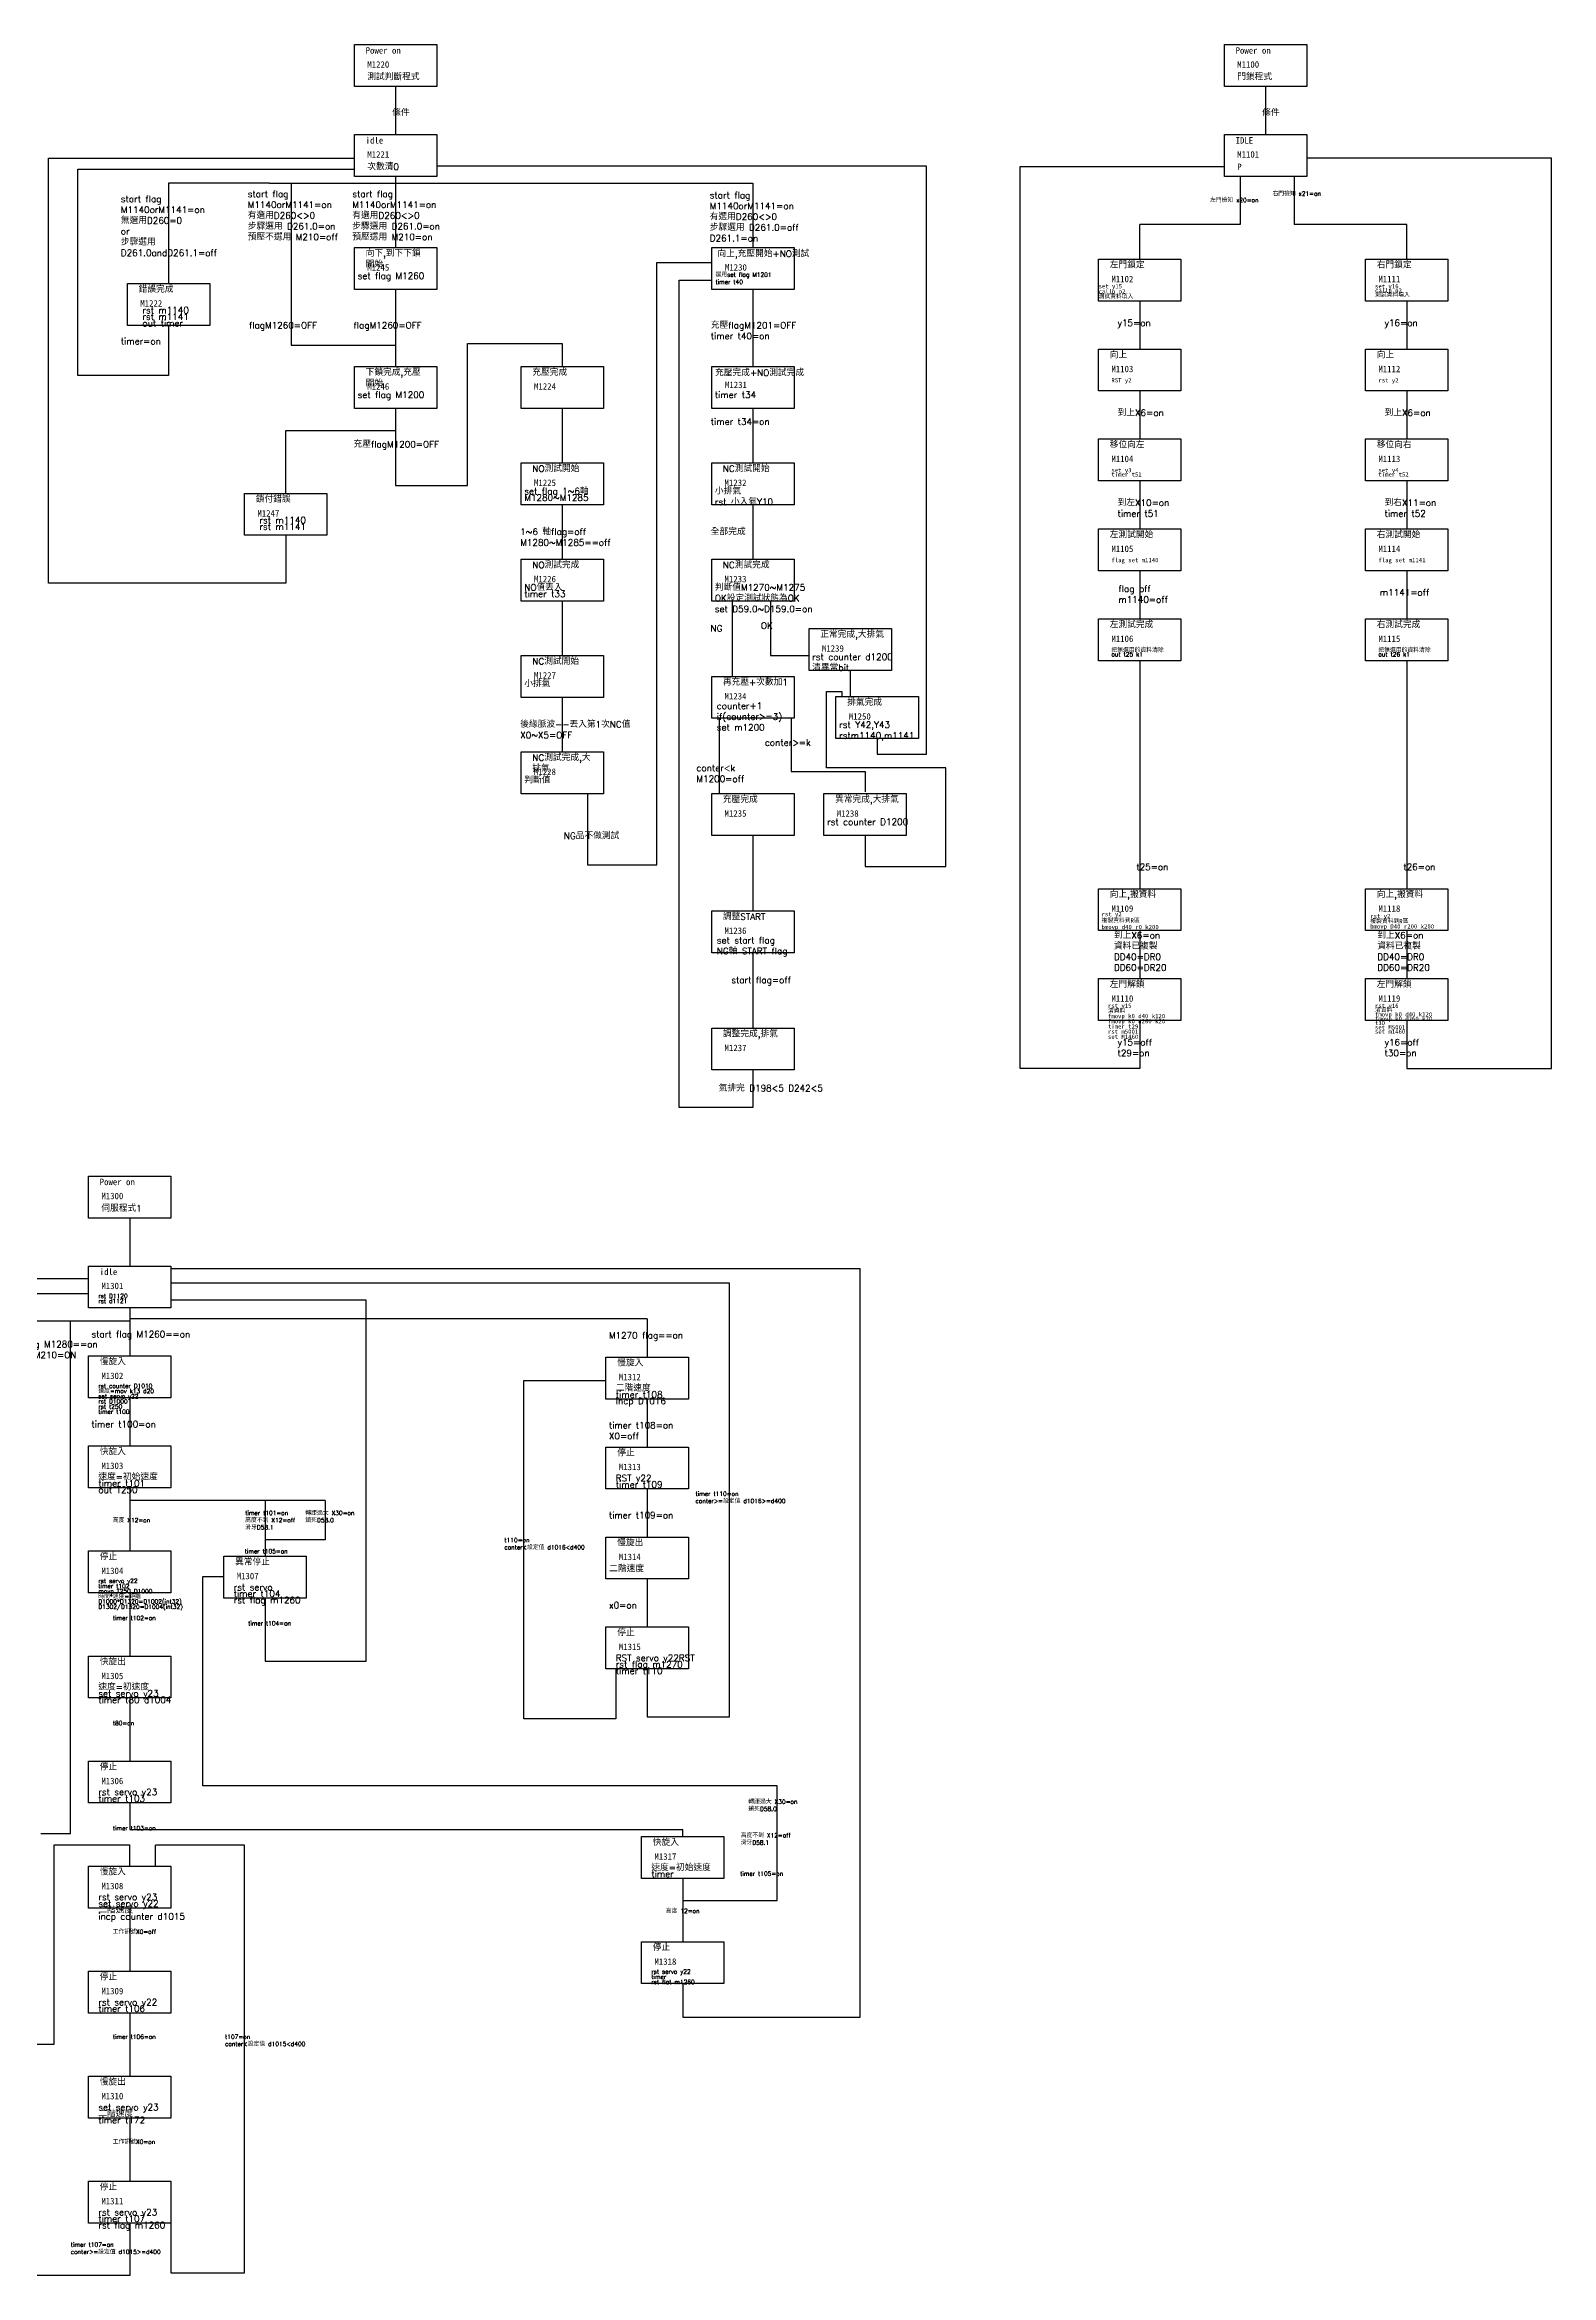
# Model space of a CAD drawing. Extents: x -377 to 167, y -328 to 190.
# Drawn here: x -184 to 167, y -328 to 190 of the extents above; entities that cross this region are included whole.
import ezdxf

# ---------------------------------------------------------------- set-up
doc = ezdxf.new("R2010")
doc.units = 0
doc.layers.add('標尺寸層', color=3, linetype='CONTINUOUS')

msp = doc.modelspace()

# ---------------------------------------------------------------- linework, layer by layer
at = {"layer": '標尺寸層', "color": 7}
for p, q in [((-101.99, 180.14), (-101.99, 168.98)), ((100.19, 180.14), (100.19, 168.98)), ((-182.67, 64.79), (-182.67, 163.49)), ((-182.67, 163.49), (-111.56, 163.49)), ((-175.88, 113), (-175.88, 160.92)), ((-175.88, 160.92), (-111.56, 160.92)), ((21.37, 161.65), (-92.41, 161.65)), ((21.37, 25.06), (21.37, 161.65)), ((43.13, -47.97), (43.13, 161.53)), ((43.13, 161.53), (90.61, 161.53)), ((166.62, 163.52), (109.76, 163.52)), ((166.62, -47.97), (166.62, 163.52)), ((-154.75, 157.67), (-154.75, 134.38)), ((-131.28, 157.67), (-154.75, 157.67)), ((-131.28, 157.67), (-101.99, 157.67)), ((-101.99, 159.25), (-101.99, 157.67)), ((-101.99, 157.67), (-63.25, 157.67)), ((-63.25, 157.67), (-18.97, 157.67)), ((-18.97, 157.67), (-18.97, 142.74)), ((94.32, 159.25), (94.32, 148.09)), ((106.83, 159.25), (106.83, 148.09)), ((94.32, 148.09), (70.94, 148.09)), ((70.94, 140.05), (70.94, 148.09)), ((133, 148.09), (106.83, 148.09)), ((133, 140.05), (133, 148.09)), ((-41.32, -0.63), (-41.32, 139.24)), ((-41.32, 139.24), (-28.54, 139.24)), ((-36.1, -57.04), (-36.1, 135.13)), ((-36.1, 135.13), (-28.54, 135.13)), ((-18.97, 133.01), (-18.97, 115.1)), ((70.94, 130.31), (70.94, 119.16)), ((133, 130.31), (133, 119.16)), ((-154.75, 124.65), (-154.75, 113)), ((-85.27, 87.46), (-85.27, 120.45)), ((-85.27, 120.45), (-63.25, 120.45)), ((-63.25, 120.45), (-63.25, 115.1)), ((-154.75, 113), (-175.88, 113)), ((70.94, 109.42), (70.94, 98.27)), ((133, 109.42), (133, 98.27)), ((-101.99, 105.36), (-101.99, 87.46)), ((-63.25, 105.36), (-63.25, 92.73)), ((-18.97, 105.36), (-18.97, 92.73)), ((-127.53, 85.63), (-127.53, 100.27)), ((-127.53, 100.27), (-101.99, 100.27)), ((70.94, 88.53), (70.94, 77.38)), ((133, 88.53), (133, 77.38)), ((-101.99, 87.46), (-85.27, 87.46)), ((-63.25, 82.99), (-63.25, 70.35)), ((-18.97, 82.99), (-18.97, 70.35)), ((-127.53, 75.89), (-127.53, 64.79)), ((70.94, 67.64), (70.94, 56.48)), ((133, 67.64), (133, 56.48)), ((-127.53, 64.79), (-182.67, 64.79)), ((-23.77, 60.61), (-23.77, 43.13)), ((-14.9, 60.61), (-14.9, 47.98)), ((-14.9, 47.98), (-5.91, 47.98)), ((70.94, 46.75), (70.94, -6.19)), ((133, 46.75), (133, -6.19)), ((3.66, 44.49), (3.66, 38.45)), ((-63.25, 38.24), (-63.25, 25.6)), ((-1.87, 21.87), (-1.87, 39.63)), ((-1.87, 39.63), (1.69, 39.63)), ((1.69, 39.63), (1.69, 38.45)), ((-26.79, 33.39), (-26.79, 15.9)), ((-10.08, 33.39), (-10.08, 21.07)), ((9.93, 28.71), (9.93, 25.06)), ((-10.08, 21.07), (7.11, 21.07)), ((25.88, 21.87), (-1.87, 21.87)), ((7.11, 21.07), (7.11, 16.33)), ((9.93, 25.06), (21.37, 25.06)), ((25.88, -1.05), (25.88, 21.87)), ((-57.38, 15.87), (-57.38, -0.63)), ((-18.97, 6.16), (-18.97, -11.33)), ((7.11, 6.16), (7.11, -1.05)), ((-57.38, -0.63), (-41.32, -0.63)), ((7.11, -1.05), (25.88, -1.05)), ((70.94, -15.92), (70.94, -27.08)), ((133, -15.92), (133, -27.08)), ((-18.97, -21.07), (-18.97, -38.55)), ((70.94, -36.81), (70.94, -47.97)), ((133, -36.81), (133, -47.97)), ((-18.97, -48.29), (-18.97, -57.04)), ((70.94, -47.97), (43.13, -47.97)), ((133, -47.97), (166.62, -47.97)), ((-18.97, -57.04), (-36.1, -57.04)), ((-163.8, -82.68), (-163.8, -93.84)), ((-235.13, -96.77), (-173.37, -96.77)), ((-154.22, -94.42), (5.99, -94.42)), ((-24.42, -97.79), (-154.22, -97.79)), ((-24.42, -198.56), (-24.42, -97.79)), ((5.99, -268.28), (5.99, -94.42)), ((-224.82, -100.25), (-173.37, -100.25)), ((-163.8, -103.57), (-163.8, -114.73)), ((-108.83, -101.78), (-154.22, -101.78)), ((-108.83, -185.64), (-108.83, -101.78)), ((-195.57, -106.57), (-163.8, -106.57)), ((-177.56, -225.63), (-177.56, -106.57)), ((-43.53, -106.13), (-163.8, -106.13)), ((-43.53, -106.13), (-43.53, -115)), ((-163.8, -124.46), (-163.8, -135.62)), ((-43.53, -124.73), (-43.53, -135.89)), ((-163.8, -145.35), (-163.8, -160.02)), ((-118.37, -148.3), (-163.8, -148.3)), ((-132.34, -148.3), (-132.34, -161.23)), ((-118.37, -148.3), (-118.37, -157.41)), ((-43.53, -145.62), (-43.53, -156.78)), ((-118.37, -157.41), (-132.34, -157.41)), ((-163.8, -169.76), (-163.8, -184.42)), ((-146.82, -214.57), (-146.82, -165.95)), ((-146.82, -165.95), (-141.92, -165.95)), ((-132.34, -170.97), (-132.34, -185.64)), ((-43.53, -166.51), (-43.53, -177.67)), ((-43.53, -166.51), (-43.53, -176.96)), ((-132.34, -185.64), (-108.83, -185.64)), ((-43.53, -187.4), (-43.53, -198.56)), ((-43.53, -187.4), (-43.53, -197.85)), ((-163.8, -194.16), (-163.8, -208.82)), ((-43.53, -198.56), (-24.42, -198.56)), ((-13.34, -214.57), (-146.82, -214.57)), ((-13.34, -241.24), (-13.34, -214.57)), ((-163.8, -218.56), (-163.8, -224.7)), ((-184.48, -225.63), (-177.56, -225.63)), ((-163.8, -224.7), (-35.26, -224.7)), ((-35.26, -226.38), (-35.26, -224.7)), ((-181.33, -274.58), (-181.33, -228.28)), ((-181.33, -228.28), (-163.8, -228.28)), ((-163.8, -233.22), (-163.8, -228.28)), ((-137.1, -228.33), (-157.77, -228.33)), ((-157.77, -233.22), (-157.77, -228.33)), ((-137.1, -327.72), (-137.1, -228.33)), ((-35.26, -236.12), (-35.26, -250.78)), ((-35.26, -236.12), (-35.26, -241.24)), ((-163.8, -242.96), (-163.8, -257.62)), ((-35.26, -241.24), (-13.34, -241.24)), ((-35.26, -260.52), (-35.26, -268.28)), ((-163.8, -267.36), (-163.8, -282.03)), ((-35.26, -268.28), (5.99, -268.28)), ((-195.64, -274.58), (-181.33, -274.58)), ((-163.8, -291.76), (-163.8, -306.43)), ((-163.8, -316.16), (-163.8, -328.29)), ((-154.22, -316.16), (-154.22, -327.72)), ((-163.8, -328.29), (-235.13, -328.29)), ((-154.22, -327.72), (-137.1, -327.72))]:
    msp.add_line(p, q, dxfattribs=at)
at = {"layer": '標尺寸層', "color": 1}
for p, q in [((-126.29, 157.67), (-126.29, 120.09)), ((-101.99, 157.67), (-101.99, 142.74)), ((-101.99, 133.01), (-101.99, 115.1)), ((-126.29, 120.09), (-101.99, 120.09))]:
    msp.add_line(p, q, dxfattribs=at)
at = {"layer": '標尺寸層'}
for p, q in [((-63.25, 60.61), (-63.25, 47.98)), ((-72.19, -198.98), (-72.19, -120.41)), ((-72.19, -120.41), (-53.1, -120.41)), ((-50.82, -187.4), (-50.82, -198.98)), ((-50.82, -198.98), (-72.19, -198.98))]:
    msp.add_line(p, q, dxfattribs=at)
at = {"layer": '標尺寸層', "color": 7}
for points in [[(-111.56, 189.87), (-92.41, 189.87), (-92.41, 180.14), (-111.56, 180.14)], [(90.61, 189.87), (109.76, 189.87), (109.76, 180.14), (90.61, 180.14)], [(-111.56, 168.98), (-92.41, 168.98), (-92.41, 159.25), (-111.56, 159.25)], [(90.61, 168.98), (109.76, 168.98), (109.76, 159.25), (90.61, 159.25)], [(-28.54, 142.74), (-9.39, 142.74), (-9.39, 133.01), (-28.54, 133.01)], [(61.37, 140.05), (80.52, 140.05), (80.52, 130.31), (61.37, 130.31)], [(123.42, 140.05), (142.57, 140.05), (142.57, 130.31), (123.42, 130.31)], [(-164.32, 134.38), (-145.17, 134.38), (-145.17, 124.65), (-164.32, 124.65)], [(-111.56, 115.1), (-92.41, 115.1), (-92.41, 105.36), (-111.56, 105.36)], [(-72.82, 115.1), (-53.67, 115.1), (-53.67, 105.36), (-72.82, 105.36)], [(-28.54, 115.1), (-9.39, 115.1), (-9.39, 105.36), (-28.54, 105.36)], [(61.37, 119.16), (80.52, 119.16), (80.52, 109.42), (61.37, 109.42)], [(123.42, 119.16), (142.57, 119.16), (142.57, 109.42), (123.42, 109.42)], [(61.37, 98.27), (80.52, 98.27), (80.52, 88.53), (61.37, 88.53)], [(123.42, 98.27), (142.57, 98.27), (142.57, 88.53), (123.42, 88.53)], [(-72.82, 92.73), (-53.67, 92.73), (-53.67, 82.99), (-72.82, 82.99)], [(-28.54, 92.73), (-9.39, 92.73), (-9.39, 82.99), (-28.54, 82.99)], [(-137.11, 85.63), (-117.96, 85.63), (-117.96, 75.89), (-137.11, 75.89)], [(61.37, 77.38), (80.52, 77.38), (80.52, 67.64), (61.37, 67.64)], [(123.42, 77.38), (142.57, 77.38), (142.57, 67.64), (123.42, 67.64)], [(-72.82, 70.35), (-53.67, 70.35), (-53.67, 60.61), (-72.82, 60.61)], [(-28.54, 70.35), (-9.39, 70.35), (-9.39, 60.61), (-28.54, 60.61)], [(-5.91, 54.23), (13.24, 54.23), (13.24, 44.49), (-5.91, 44.49)], [(61.37, 56.48), (80.52, 56.48), (80.52, 46.75), (61.37, 46.75)], [(123.42, 56.48), (142.57, 56.48), (142.57, 46.75), (123.42, 46.75)], [(-72.82, 47.98), (-53.67, 47.98), (-53.67, 38.24), (-72.82, 38.24)], [(-28.54, 43.13), (-9.39, 43.13), (-9.39, 33.39), (-28.54, 33.39)], [(0.35, 38.45), (19.5, 38.45), (19.5, 28.71), (0.35, 28.71)], [(-72.82, 25.6), (-53.67, 25.6), (-53.67, 15.87), (-72.82, 15.87)], [(-28.54, 15.9), (-9.39, 15.9), (-9.39, 6.16), (-28.54, 6.16)], [(-2.47, 15.9), (16.68, 15.9), (16.68, 6.16), (-2.47, 6.16)], [(61.37, -6.19), (80.52, -6.19), (80.52, -15.92), (61.37, -15.92)], [(123.42, -6.19), (142.57, -6.19), (142.57, -15.92), (123.42, -15.92)], [(-28.54, -11.33), (-9.39, -11.33), (-9.39, -21.07), (-28.54, -21.07)], [(61.37, -27.08), (80.52, -27.08), (80.52, -36.81), (61.37, -36.81)], [(123.42, -27.08), (142.57, -27.08), (142.57, -36.81), (123.42, -36.81)], [(-28.54, -38.55), (-9.39, -38.55), (-9.39, -48.29), (-28.54, -48.29)], [(-173.37, -72.95), (-154.22, -72.95), (-154.22, -82.68), (-173.37, -82.68)], [(-173.37, -93.84), (-154.22, -93.84), (-154.22, -103.57), (-173.37, -103.57)], [(-173.37, -114.73), (-154.22, -114.73), (-154.22, -124.46), (-173.37, -124.46)], [(-53.1, -115), (-33.95, -115), (-33.95, -124.73), (-53.1, -124.73)], [(-173.37, -135.62), (-154.22, -135.62), (-154.22, -145.35), (-173.37, -145.35)], [(-53.1, -135.89), (-33.95, -135.89), (-33.95, -145.62), (-53.1, -145.62)], [(-173.37, -160.02), (-154.22, -160.02), (-154.22, -169.76), (-173.37, -169.76)], [(-53.1, -156.78), (-33.95, -156.78), (-33.95, -166.51), (-53.1, -166.51)], [(-141.92, -161.23), (-122.77, -161.23), (-122.77, -170.97), (-141.92, -170.97)], [(-53.1, -177.67), (-33.95, -177.67), (-33.95, -187.4), (-53.1, -187.4)], [(-173.37, -184.42), (-154.22, -184.42), (-154.22, -194.16), (-173.37, -194.16)], [(-173.37, -208.82), (-154.22, -208.82), (-154.22, -218.56), (-173.37, -218.56)], [(-44.84, -226.38), (-25.69, -226.38), (-25.69, -236.12), (-44.84, -236.12)], [(-173.37, -233.22), (-154.22, -233.22), (-154.22, -242.96), (-173.37, -242.96)], [(-44.84, -250.78), (-25.69, -250.78), (-25.69, -260.52), (-44.84, -260.52)], [(-173.37, -257.62), (-154.22, -257.62), (-154.22, -267.36), (-173.37, -267.36)], [(-173.37, -282.03), (-154.22, -282.03), (-154.22, -291.76), (-173.37, -291.76)], [(-173.37, -306.43), (-154.22, -306.43), (-154.22, -316.16), (-173.37, -316.16)]]:
    msp.add_lwpolyline(points, close=True, dxfattribs=at)
at = {"layer": '標尺寸層', "color": 1}
msp.add_lwpolyline([(-111.56, 142.74), (-92.41, 142.74), (-92.41, 133.01), (-111.56, 133.01)], close=True, dxfattribs=at)

# ---------------------------------------------------------------- texts
at = {"layer": '標尺寸層', "color": 7, "char_height": 1.5, "attachment_point": 1}
for s, insert, width in [('Power on', (-108.96, 189.27), 14.2593), ('Power on', (93.22, 189.27), 14.2593), ('idle', (-108.96, 168.38), 14.2593), ('IDLE', (93.22, 168.38), 14.2593), ('{\\Fromanc,chineset|c136;向下,到下下鎖開始}', (-108.96, 142.14), 14.2593), ('{\\Fromanc,chineset|c136;向上,充壓開始+NO測試}', (-27.19, 142.05), 22.7773), ('{\\Fromanc,chineset|c136;左門鎖定}', (63.97, 139.44), 14.2593), ('{\\Fromanc,chineset|c136;右門鎖定}', (126.03, 139.44), 14.2593), ('{\\Fromanc,chineset|c136;錯誤完成}', (-161.72, 133.78), 14.2593), ('{\\Fromanc,chineset|c136;下鎖完成,充壓開始}', (-108.96, 114.49), 14.2593), ('{\\Fromanc,chineset|c136;充壓完成}', (-70.22, 114.49), 14.2593), ('{\\Fromanc,chineset|c136;充壓完成+NO測試完成}', (-27.75, 114.4), 21.1033), ('{\\Fromanc,chineset|c136;向上}', (63.97, 118.55), 14.2593), ('{\\Fromanc,chineset|c136;向上}', (126.03, 118.55), 14.2593), ('{\\Fromanc,chineset|c136;移位向左}', (63.97, 97.66), 14.2593), ('{\\Fromanc,chineset|c136;移位向右}', (126.03, 97.66), 14.2593), ('{\\Fromanc,chineset|c136;NO測試開始}', (-70.22, 92.12), 14.2593), ('{\\Fromanc,chineset|c136;NC測試開始}', (-25.94, 92.12), 14.2593), ('{\\Fromanc,chineset|c136;鎖付錯誤}', (-134.5, 85.02), 14.2593), ('{\\Fromanc,chineset|c136;左測試開始}', (63.97, 76.77), 14.2593), ('{\\Fromanc,chineset|c136;右測試開始}', (126.03, 76.77), 14.2593), ('{\\Fromanc,chineset|c136;NC測試完成}', (-25.94, 69.75), 14.2593), ('{\\Fromanc,chineset|c136;正常完成,大排氣}', (-3.31, 53.62), 14.2593), ('{\\Fromanc,chineset|c136;左測試完成}', (63.97, 55.88), 14.2593), ('{\\Fromanc,chineset|c136;右測試完成}', (126.03, 55.88), 14.2593), ('{\\Fromanc,chineset|c136;NC測試開始}', (-70.22, 47.37), 14.2593), ('{\\Fromanc,chineset|c136;再充壓+次數加1}', (-25.94, 42.52), 14.2593), ('{\\Fromanc,chineset|c136;排氣完成}', (2.96, 37.84), 14.2593), ('{\\Fromanc,chineset|c136;NC測試完成,大排氣}', (-70.22, 25), 14.2593), ('{\\Fromanc,chineset|c136;充壓完成}', (-25.94, 15.29), 14.2593), ('{\\Fromanc,chineset|c136;異常完成,大排氣}', (0.14, 15.29), 14.2593), ('{\\Fromanc,chineset|c136;向上,搬資料}', (63.97, -6.79), 14.2593), ('{\\Fromanc,chineset|c136;向上,搬資料}', (126.03, -6.79), 14.2593), ('{\\Fromanc,chineset|c136;調整START}', (-25.94, -11.93), 14.2593), ('{\\Fromanc,chineset|c136;左門解鎖}', (63.97, -27.68), 14.2593), ('{\\Fromanc,chineset|c136;左門解鎖}', (126.03, -27.68), 14.2593), ('{\\Fromanc,chineset|c136;調整完成,排氣}', (-25.94, -39.16), 14.2593), ('Power on', (-170.77, -73.55), 14.2593), ('idle', (-170.77, -94.44), 14.2593), ('{\\Fromanc,chineset|c136;慢旋入}', (-170.77, -115.33), 14.2593), ('{\\Fromanc,chineset|c136;慢旋入}', (-50.49, -115.6), 14.2593), ('{\\Fromanc,chineset|c136;快旋入}', (-170.77, -136.22), 14.2593), ('{\\Fromanc,chineset|c136;停止}', (-50.49, -136.49), 14.2593), ('{\\Fromanc,chineset|c136;停止}', (-170.77, -160.62), 14.2593), ('{\\Fromanc,chineset|c136;慢旋出}', (-50.49, -157.38), 14.2593), ('{\\Fromanc,chineset|c136;異常停止}', (-139.31, -161.84), 14.2593), ('{\\Fromanc,chineset|c136;停止}', (-50.49, -178.27), 14.2593), ('{\\Fromanc,chineset|c136;快旋出}', (-170.77, -185.03), 14.2593), ('{\\Fromanc,chineset|c136;停止}', (-170.77, -209.43), 14.2593), ('{\\Fromanc,chineset|c136;快旋入}', (-42.23, -226.99), 14.2593), ('{\\Fromanc,chineset|c136;慢旋入}', (-170.77, -233.83), 14.2593), ('{\\Fromanc,chineset|c136;停止}', (-42.23, -251.39), 14.2593), ('{\\Fromanc,chineset|c136;停止}', (-170.77, -258.23), 14.2593), ('{\\Fromanc,chineset|c136;慢旋出}', (-170.77, -282.63), 14.2593), ('{\\Fromanc,chineset|c136;停止}', (-170.77, -307.03), 14.2593)]:
    msp.add_mtext(s, dxfattribs=dict(at, insert=insert, width=width))
at = {"layer": '標尺寸層', "color": 1, "attachment_point": 1}
for s, insert, char_height, width in [('{\\Fromanc,chineset|c136;測試判斷程式}', (-108.57, 183.14), 1.5, 14.2593), ('{\\Fromanc,chineset|c136;門鎖程式}', (93.6, 183.14), 1.5, 14.2593), ('{\\Fromanc,chineset|c136;次數清0}', (-108.57, 162.25), 1.5, 14.2593), ('P', (93.6, 162.25), 1.5, 14.2593), ('{\\Fromanc,chineset|c136;set flag M1260}', (-110.82, 136.93), 1.5, 22.8012), ('{\\Fromanc,chineset|c136;選用set flag M1201\\Ptimer t40}', (-27.65, 136.93), 1, 27.1212), ('{\\Fromanc,chineset|c136;set flag M1200}', (-110.82, 109.29), 1.5, 22.8012), ('{\\Fromanc,chineset|c136;timer t34}', (-27.8, 109.29), 1.5, 22.8012), ('{\\Fromanc,chineset|c136;小排氣\\Prst 小入氣Y10}', (-27.8, 86.91), 1.5, 22.8012), ('{\\Fromanc,chineset|c136;判斷值M1270~M1275\\POK設定測試狀態為OK set D59.0~D159.0=on}', (-27.8, 64.54), 1.5, 22.8012), ('{\\Fromanc,chineset|c136;rst counter d1200\\P清異常bit}', (-5.17, 48.41), 1.5, 22.8012), ('{\\Fromanc,chineset|c136;小排氣}', (-72.08, 42.17), 1.5, 22.8012), ('{\\Fromanc,chineset|c136;counter+1\\Pif(counter>=3)\\Pset m1200}', (-27.34, 37.04), 1.5, 22.8012), ('{\\Fromanc,chineset|c136;rst Y42,Y43\\Prstm1140,m1141}', (1.09, 32.64), 1.5, 22.8012), ('{\\Fromanc,chineset|c136;判斷值}', (-72.08, 19.79), 1.5, 22.8012), ('{\\Fromanc,chineset|c136;rst counter D1200}', (-1.72, 10.09), 1.5, 22.8012), ('{\\Fromanc,chineset|c136;set start flag\\PNG軸 START flag}', (-27.34, -17.41), 1.5, 22.8012), ('{\\Fromanc,chineset|c136;伺服程式1}', (-170.38, -79.68), 1.5, 14.2593)]:
    msp.add_mtext(s, dxfattribs=dict(at, insert=insert, char_height=char_height, width=width))
at = {"layer": '標尺寸層', "color": 5, "char_height": 1.5, "width": 14.2593, "attachment_point": 1}
for s, insert in [('M1220', (-108.57, 186.01)), ('M1100', (93.6, 186.01)), ('M1221', (-108.57, 165.12)), ('M1101', (93.6, 165.12)), ('M1245', (-108.57, 138.88)), ('M1230', (-25.45, 138.88)), ('M1102', (64.36, 136.18)), ('M1111', (126.41, 136.18)), ('M1222', (-161.33, 130.52)), ('M1103', (64.36, 115.29)), ('M1112', (126.41, 115.29)), ('M1246', (-108.57, 111.23)), ('M1224', (-69.83, 111.23)), ('M1231', (-25.45, 111.59)), ('M1104', (64.36, 94.4)), ('M1113', (126.41, 94.4)), ('M1225', (-69.83, 88.86)), ('M1232', (-25.55, 88.86)), ('M1247', (-134.12, 81.76)), ('M1105', (64.36, 73.51)), ('M1114', (126.41, 73.51)), ('M1226', (-69.83, 66.49)), ('M1233', (-25.55, 66.49)), ('M1106', (64.36, 52.62)), ('M1115', (126.41, 52.62)), ('M1239', (-2.92, 50.36)), ('M1227', (-69.83, 44.11)), ('M1234', (-25.55, 39.26)), ('M1250', (3.34, 34.58)), ('M1228', (-69.83, 21.74)), ('M1235', (-25.55, 12.03)), ('M1238', (0.52, 12.03)), ('M1109', (64.36, -10.05)), ('M1118', (126.41, -10.05)), ('M1236', (-25.55, -15.19)), ('M1110', (64.36, -30.94)), ('M1119', (126.41, -30.94)), ('M1237', (-25.55, -42.42)), ('M1300', (-170.38, -76.81)), ('M1301', (-170.38, -97.7)), ('M1302', (-170.38, -118.59)), ('M1312', (-50.11, -118.86)), ('M1303', (-170.38, -139.48)), ('M1313', (-50.11, -139.75)), ('M1304', (-170.38, -163.88)), ('M1307', (-138.93, -165.1)), ('M1314', (-50.11, -160.64)), ('M1315', (-50.11, -181.53)), ('M1305', (-170.38, -188.29)), ('M1306', (-170.38, -212.69)), ('M1317', (-41.85, -230.25)), ('M1308', (-170.38, -237.09)), ('M1318', (-41.85, -254.65)), ('M1309', (-170.38, -261.49)), ('M1310', (-170.38, -285.89)), ('M1311', (-170.38, -310.29))]:
    msp.add_mtext(s, dxfattribs=dict(at, insert=insert))
at = {"layer": '標尺寸層', "color": 2, "attachment_point": 1}
for s, insert, char_height, width in [('{\\Fromanc,chineset|c136;條件}', (-102.78, 174.79), 1.5, 14.2593), ('{\\Fromanc,chineset|c136;條件}', (99.4, 174.79), 1.5, 14.2593), ('{\\Fromanc,chineset|c136;start flag M1140orM1141=on\\P有選用D260<>0\\P步驟選用 D261.0=on\\P預壓不選用 M210=off}', (-136.36, 155.94), 1.5, 24.488), ('{\\Fromanc,chineset|c136;start flag M1140orM1141=on\\P有選用D260<>0\\P步驟選用 D261.0=on\\P預壓選用 M210=on}', (-112.06, 155.94), 1.5, 24.488), ('{\\Fromanc,chineset|c136;start flag M1140orM1141=on\\P有選用D260<>0\\P步驟選用 D261.0=off\\PD261.1=on}', (-28.99, 155.66), 1.5, 24.488), ('{\\Fromanc,chineset|c136;右門檢知 x21=on}', (101.8, 155.76), 1, 14.2593), ('{\\Fromanc,chineset|c136;start flag M1140orM1141=on\\P無選用D260=0\\Por\\P步驟選用 D261.0andD261.1=off}', (-165.86, 154.77), 1.5, 24.488), ('{\\Fromanc,chineset|c136;左門檢知 x20=on}', (87.28, 154.26), 1, 14.2593), ('{\\Fromanc,chineset|c136;flagM1260=OFF}', (-136.07, 125.43), 1.5, 24.488), ('{\\Fromanc,chineset|c136;flagM1260=OFF}', (-111.77, 125.43), 1.5, 24.488), ('{\\Fromanc,chineset|c136;充壓flagM1201=OFF\\Ptimer t40=on}', (-28.75, 125.43), 1.5, 24.488), ('{\\Fromanc,chineset|c136;y15=on}', (65.8, 126), 1.5, 14.2593), ('{\\Fromanc,chineset|c136;y16=on}', (127.85, 126), 1.5, 14.2593), ('{\\Fromanc,chineset|c136;timer=on}', (-165.86, 121.74), 1.5, 24.488), ('{\\Fromanc,chineset|c136;到上X6=on}', (65.8, 105.11), 1.5, 14.2593), ('{\\Fromanc,chineset|c136;到上X6=on}', (127.85, 105.11), 1.5, 14.2593), ('{\\Fromanc,chineset|c136;timer t34=on}', (-28.75, 103.06), 1.5, 24.488), ('{\\Fromanc,chineset|c136;充壓flagM1200=OFF}', (-111.77, 97.79), 1.5, 24.488), ('{\\Fromanc,chineset|c136;到左X10=on\\Ptimer t51}', (65.8, 84.22), 1.5, 14.2593), ('{\\Fromanc,chineset|c136;到右X11=on\\Ptimer t52}', (127.85, 84.22), 1.5, 14.2593), ('{\\Fromanc,chineset|c136;1~6 軸flag=off\\PM1280~M1285==off}', (-73.03, 77.48), 1.5, 24.488), ('{\\Fromanc,chineset|c136;全部完成}', (-28.75, 77.48), 1.5, 24.488), ('{\\Fromanc,chineset|c136;flag off m1140=off}', (66, 64.23), 1.5, 14.2593), ('{\\Fromanc,chineset|c136;m1141=off}', (126.75, 63.38), 1.5, 14.2593), ('{\\Fromanc,chineset|c136;NG}', (-28.8, 55.02), 1.5, 24.488), ('{\\Fromanc,chineset|c136;OK}', (-17.11, 55.66), 1.5, 24.488), ('{\\Fromanc,chineset|c136;後緣脈波--丟入第1次NC值\\PX0~X5=OFF}', (-73.03, 32.74), 1.5, 24.488), ('{\\Fromanc,chineset|c136;conter>=k}', (-16.18, 28.51), 1.5, 24.488), ('{\\Fromanc,chineset|c136;conter<k\\PM1200=off}', (-32.08, 22.58), 1.5, 24.488), ('{\\Fromanc,chineset|c136;NG品不做測試}', (-62.89, 6.85), 1.5, 24.488), ('{\\Fromanc,chineset|c136;t25=on}', (70.15, -0.38), 1.5, 14.2593), ('{\\Fromanc,chineset|c136;t26=on}', (132.21, -0.38), 1.5, 14.2593), ('{\\Fromanc,chineset|c136;到上X6=on\\P資料已複製DD40=DR0\\PDD60=DR20}', (64.95, -16.26), 1.5, 14.2593), ('{\\Fromanc,chineset|c136;到上X6=on\\P資料已複製DD40=DR0\\PDD60=DR20}', (126.15, -16.26), 1.5, 14.2593), ('{\\Fromanc,chineset|c136;start flag=off}', (-23.99, -26.66), 1.5, 24.488), ('{\\Fromanc,chineset|c136;y15=off\\Pt29=on}', (65.8, -41.12), 1.5, 14.2593), ('{\\Fromanc,chineset|c136;y16=off\\Pt30=on}', (127.85, -41.12), 1.5, 14.2593), ('{\\Fromanc,chineset|c136;氣排完 D198<5 D242<5}', (-26.91, -51.76), 1.5, 24.488), ('{\\Fromanc,chineset|c136;start flag M1280==on\\P預壓選用M210=ON}', (-194.18, -111.25), 1.5, 32.9319), ('{\\Fromanc,chineset|c136;start flag M1260==on}', (-172.69, -108.92), 1.5, 32.9319), ('{\\Fromanc,chineset|c136;M1270 flag==on}', (-52.42, -109.19), 1.5, 24.3604), ('{\\Fromanc,chineset|c136;timer t100=on}', (-172.69, -129.81), 1.5, 24.3604), ('{\\Fromanc,chineset|c136;timer t108=on\\PX0=off}', (-52.42, -130.08), 1.5, 24.3604), ('{\\Fromanc,chineset|c136;timer t109=on}', (-52.42, -150.97), 1.5, 24.3604), ('{\\Fromanc,chineset|c136;timer t105=on}', (-137.07, -159.58), 1, 24.3604), ('{\\Fromanc,chineset|c136;timer t102=on}', (-167.73, -175.1), 1, 24.3604), ('{\\Fromanc,chineset|c136;x0=on}', (-52.42, -171.86), 1.5, 24.3604), ('{\\Fromanc,chineset|c136;timer t104=on}', (-136.28, -176.32), 1, 24.3604), ('{\\Fromanc,chineset|c136;t80=on}', (-167.73, -199.51), 1, 24.3604), ('{\\Fromanc,chineset|c136;timer t103=on}', (-167.73, -223.91), 1, 24.3604), ('{\\Fromanc,chineset|c136;timer t105=on}', (-21.92, -234.46), 1, 24.3604), ('{\\Fromanc,chineset|c136;工作訊號X0=off}', (-167.73, -247.96), 1, 24.3604), ('{\\Fromanc,chineset|c136;timer t106=on}', (-167.73, -272.36), 1, 24.3604), ('{\\Fromanc,chineset|c136;t107=on\\Pconter<設定值 d1015<d400}', (-141.64, -272.36), 1, 24.3604), ('{\\Fromanc,chineset|c136;工作訊號X0=on}', (-167.73, -296.76), 1, 24.3604), ('\\pt12;{\\Fromanc,chineset|c136;timer t107=on\\Pconter>=設定值 d1015>=d400}', (-177.5, -320.65), 1, 24.3604)]:
    msp.add_mtext(s, dxfattribs=dict(at, insert=insert, char_height=char_height, width=width))
at = {"layer": '標尺寸層', "color": 1, "attachment_point": 1}
for s, insert, char_height, width, line_spacing_factor in [('set y15\\Pcallp p2\\P{\\Fromanc,chineset|c136;測試資料填入}', (61.37, 134.26), 1, 19.1507, 0.72), ('set y16\\Pcallp p2\\P{\\Fromanc,chineset|c136;測試資料填入}', (125.62, 134.26), 1, 14.2593, 0.6), ('{\\Fromanc,chineset|c136;rst m1140\\Prst m1141\\Pout timer}', (-160.85, 128.93), 1.5, 14.2593, 0.6), ('RST y2', (64.36, 112.42), 1, 14.2593, 0.72), ('rst y2', (126.41, 112.42), 1, 14.2593, 0.6), ('set y3\\Ptimer t51', (64.36, 91.53), 1, 14.2593, 0.6), ('set y4\\Ptimer t52', (126.41, 91.53), 1, 14.2593, 0.6), ('{\\Fromanc,chineset|c136;set flag 1~6軸\\PM1280~M1285}', (-72.08, 86.91), 1.5, 22.8012, 0.6), ('{\\Fromanc,chineset|c136;rst m1140\\Prst m1141}', (-133.64, 80.17), 1.5, 14.2593, 0.6), ('flag set m1140', (64.36, 70.64), 1, 14.2593, 0.6), ('flag set m1141', (126.41, 70.64), 1, 14.2593, 0.6), ('{\\Fromanc,chineset|c136;NO值丟入\\Ptimer t33}', (-72.08, 64.54), 1.5, 22.8012, 0.6), ('{\\Fromanc,chineset|c136;把無選用的資料清除\\Pout t25 k1}', (64.36, 49.75), 1, 14.2593, 0.6), ('{\\Fromanc,chineset|c136;把無選用的資料清除\\Pout t26 k1}', (126.41, 49.75), 1, 14.2593, 0.6), ('rst y2\\P{\\Fromanc,chineset|c136;複製資料到}R{\\Fromanc,chineset|c136;區\\P}bmovp d40 r0 k200', (62.07, -11.59), 1, 19.1507, 0.9), ('rst y2\\P{\\Fromanc,chineset|c136;複製資料到}R{\\Fromanc,chineset|c136;區\\P}bmovp D40 r200 k200', (124.51, -12.04), 1, 18.0575, 0.72), ('rst y15\\P{\\Fromanc,chineset|c136;清資料}\\Pfmovp k0 d40 k120\\Pfmovp k0 d260 k20\\Ptimer t29\\Prst m5001\\Pset M1460', (63.56, -32.87), 1, 25.9293, 0.72), ('rst y16\\P{\\Fromanc,chineset|c136;清資料}\\Pfmovp k0 d40 k120\\Pfmovp k0 d260 k20\\Pt30\\Pset M5001\\Pset m1460', (125.62, -32.87), 1, 21.0891, 0.6), ('{\\Fromanc,chineset|c136;rst D1120\\Prst d1121}', (-171.09, -100.28), 1, 25.8001, 0.72), ('{\\Fromanc,chineset|c136;rst counter D1010\\P速度=mov k13 d20\\Pset servo y22\\Prst D1000\\Prst t250\\Ptimer t100}', (-171.09, -121.17), 1, 25.8001, 0.72), ('{\\Fromanc,chineset|c136;二階速度\\Ptimer t108\\P\\C256;incp D1016}', (-50.82, -121.44), 1.5, 14.2593, 0.6), ('{\\Fromanc,chineset|c136;速度=初始速度\\Ptimer t101\\Pout T250}', (-171.09, -142.06), 1.5, 16.8713, 0.6), ('{\\Fromanc,chineset|c136;RST y22\\Ptimer t109}', (-50.82, -142.33), 1.5, 14.2593, 0.6), ('{\\Fromanc,chineset|c136;二階速度}', (-52.35, -163.4), 1.5, 24.1959, 0.6), ('{\\Fromanc,chineset|c136;rst servo y22\\Ptimer t102\\Pmovp T250 D1000\\P時間*速度=距離\\PD1000*D1320=D1002(int32)\\PD1302/D1320=D1004(int32)}', (-171.09, -166.46), 1, 23.0104, 0.72), ('{\\Fromanc,chineset|c136;rst servo\\Ptimer t104\\Prst flag m1260}', (-139.64, -167.68), 1.5, 24.3369, 0.6), ('{\\Fromanc,chineset|c136;RST servo y22RST rst flag m1270\\Ptimer t110}', (-50.82, -184.11), 1.5, 23.0123, 0.6), ('{\\Fromanc,chineset|c136;速度=初速度\\Pset servo y23\\Ptimer t80 d1004}', (-171.09, -190.86), 1.5, 22.3049, 0.6), ('{\\Fromanc,chineset|c136;rst servo y23\\Ptimer t103}', (-171.09, -215.26), 1.5, 16.8713, 0.6), ('{\\Fromanc,chineset|c136;速度=初始速度\\Ptimer }', (-42.56, -232.82), 1.5, 16.8713, 0.6), ('{\\Fromanc,chineset|c136;rst servo y23\\Pset servo y22\\P二階速度\\Pincp counter d1015}', (-171.09, -239.66), 1.5, 24.7511, 0.6), ('{\\Fromanc,chineset|c136;rst servo y22\\Ptimer\\Prst flat m1260}', (-42.56, -257.22), 1, 23.0104, 0.72), ('{\\Fromanc,chineset|c136;rst servo y22\\Ptimer t106}', (-171.09, -264.07), 1.5, 16.8713, 0.6), ('{\\Fromanc,chineset|c136;set servo y23\\P二階速度\\Ptimer t172}', (-171.09, -288.47), 1.5, 24.7511, 0.6), ('{\\Fromanc,chineset|c136;rst servo y23\\Ptimer t107\\Prst flag m1260}', (-171.09, -312.87), 1.5, 30.1439, 0.6)]:
    msp.add_mtext(s, dxfattribs=dict(at, insert=insert, char_height=char_height, width=width, line_spacing_factor=line_spacing_factor))
at = {"layer": '標尺寸層', "color": 3, "insert": (-70.22, 69.75), "char_height": 1.5, "width": 14.2593, "attachment_point": 1, "line_spacing_factor": 0.6}
msp.add_mtext('{\\Fromanc,chineset|c136;NO測試完成}', dxfattribs=at)
at = {"layer": '標尺寸層', "char_height": 1, "width": 24.3604, "attachment_point": 1}
for s, insert in [('\\pt12;{\\Fromanc,chineset|c136;timer t110=on\\Pconter>=設定值 d1016>=d400}', (-32.29, -146.24)), ('\\pt9;{\\Fromanc,chineset|c136;\\P高度 X12=on}', (-167.73, -150.7)), ('{\\Fromanc,chineset|c136;timer t101=on\\P高度不到 X12=off\\P滑牙D58.1}', (-136.95, -150.7)), ('{\\Fromanc,chineset|c136;轉距過大 X30=on\\P鎖死D58.0}', (-122.97, -150.7)), ('{\\Fromanc,chineset|c136;t110=on\\Pconter<設定值 d1016<d400}', (-76.72, -156.99)), ('{\\Fromanc,chineset|c136;轉距過大 X30=on\\P鎖死D58.0}', (-20.01, -217.76)), ('{\\Fromanc,chineset|c136;高度不到 X12=off\\P滑牙D58.1}', (-21.8, -225.58)), ('\\pt9;{\\Fromanc,chineset|c136;\\P高度 12=on}', (-39.2, -241.47))]:
    msp.add_mtext(s, dxfattribs=dict(at, insert=insert))

doc.saveas('drawing.dxf')
